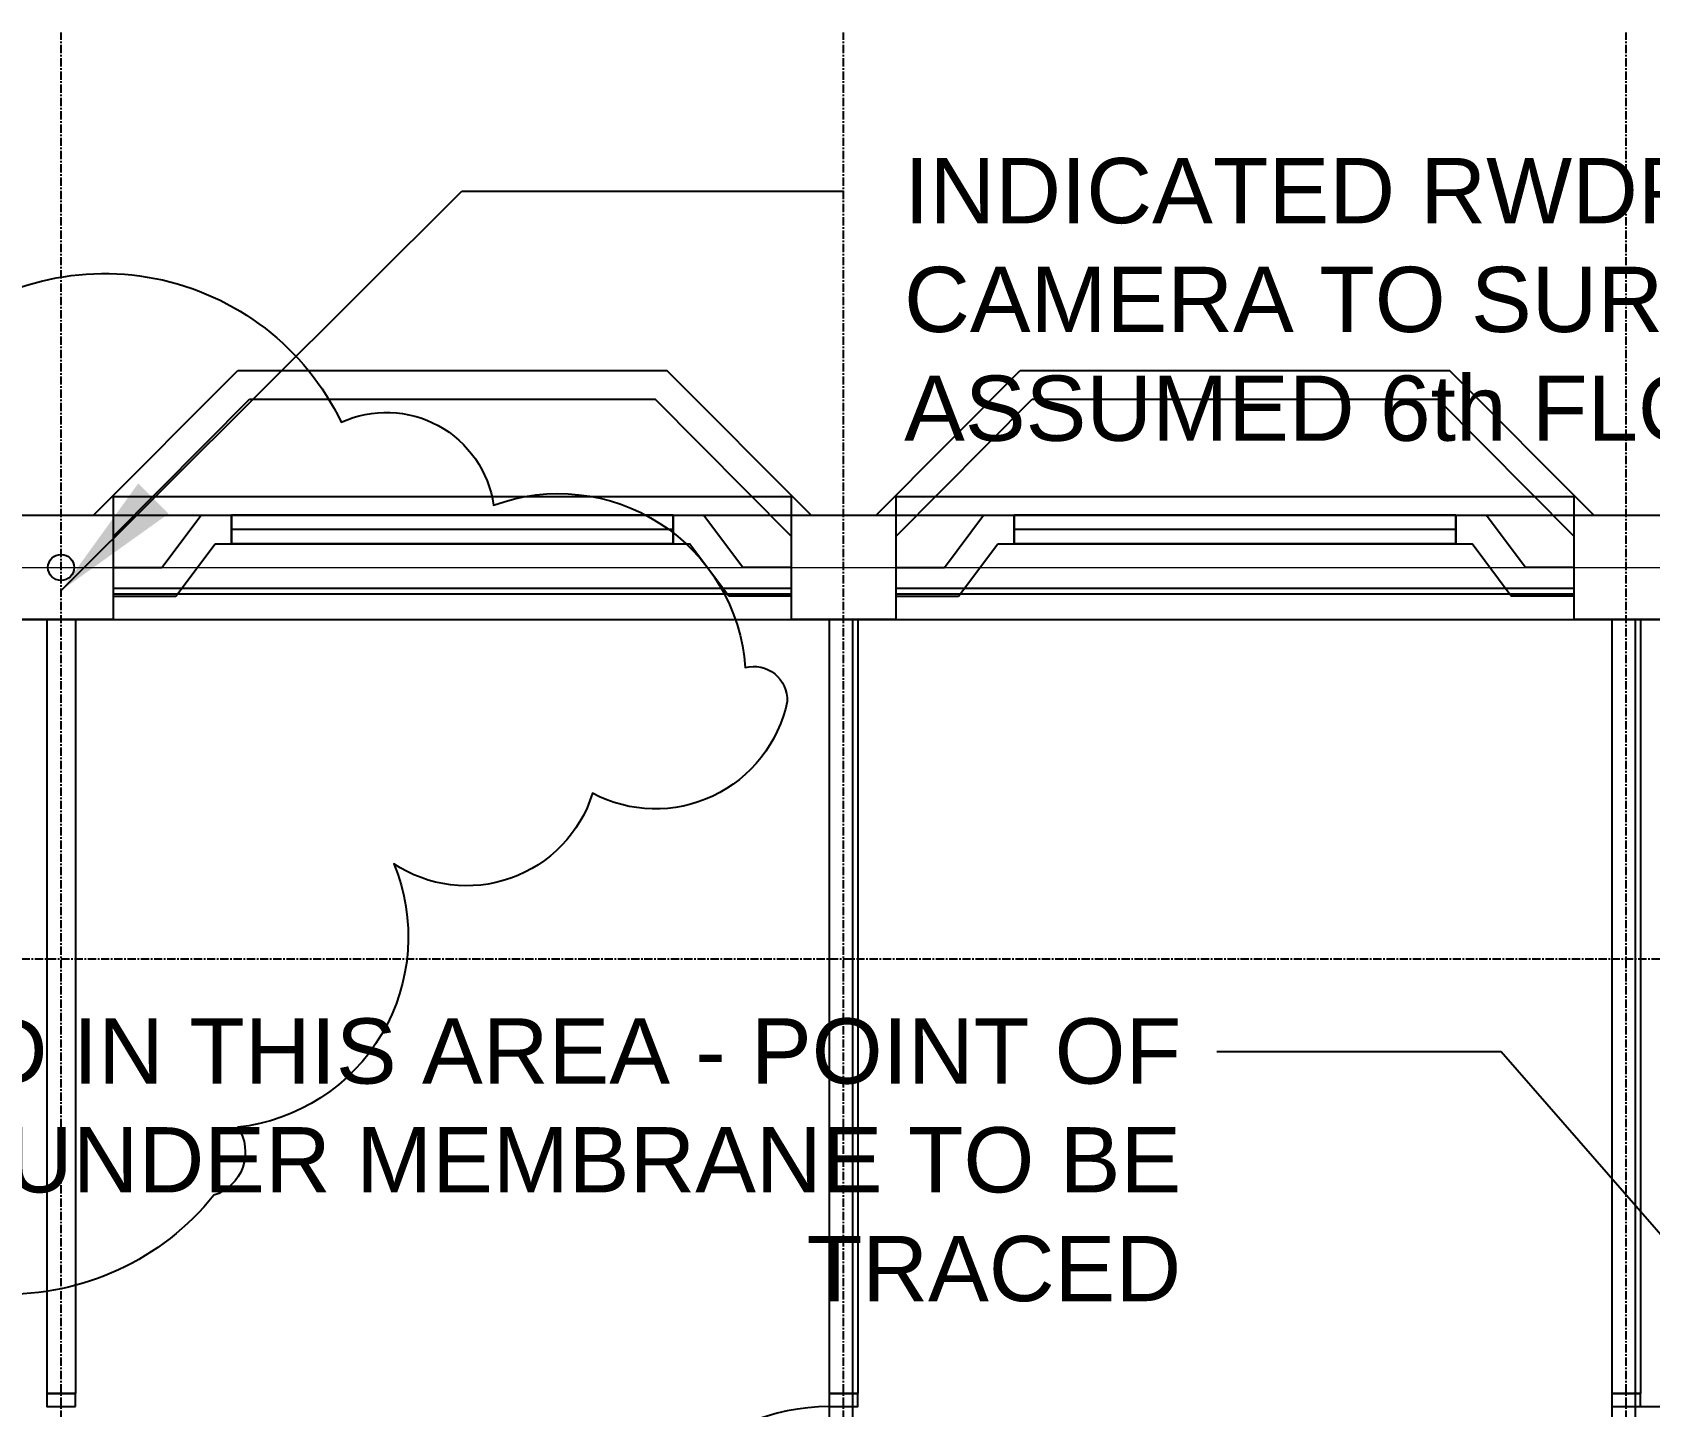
# Model space of a CAD drawing. Header units: millimetres. Extents: x -27283 to 30143, y -18440 to 22926.
# Drawn here: x -14643 to -8443, y 6561 to 11826 of the extents above; entities that cross this region are included whole.
import ezdxf

# ---------------------------------------------------------------- set-up
doc = ezdxf.new("R2010")
doc.units = ezdxf.units.MM
doc.linetypes.add('PCENTRE', pattern=[50.8, 31.75, -6.35, 6.35, -6.35])
doc.linetypes.add('PCENTRE2', pattern=[28.575, 19.05, -3.175, 3.175, -3.175])
for name, color, linetype in [('11th Floor - Doors Windows and Openings', 7, 'Continuous'), ('11th Floor - Structural Members', 7, 'Continuous'), ('11th Floor - Walls', 7, 'Continuous'), ('Boundaries_and_building_grids', 140, 'PCENTRE2'), ('Roof - Roofs', 7, 'Continuous'), ('Roof - Text and Leaders', 7, 'Continuous'), ('Sixth Floor - Doors Windows and Openings', 7, 'Continuous'), ('Sixth Floor - Structural Members', 7, 'Continuous'), ('Sixth Floor - Walls', 7, 'Continuous'), ('Tenth Floor - Doors Windows and Openings', 7, 'Continuous'), ('Tenth Floor - Structural Members', 7, 'Continuous'), ('Tenth Floor - Walls', 7, 'Continuous')]:
    doc.layers.add(name, color=color, linetype=linetype)
doc.styles.add('Arial1', font='arial.ttf')
doc.dimstyles.new('ISO-25', dxfattribs={"dimtxt": 2.5, "dimasz": 2.5, "dimexe": 1.25, "dimexo": 0.625, "dimtad": 1, "dimtxsty": 'Standard', "dimcen": 2.5, "dimadec": 0, "dimazin": 0, "dimtfac": 1, "dimtmove": 0, "dimatfit": 3, "dimfxl": 1, "dimarcsym": 0})

msp = doc.modelspace()

# ---------------------------------------------------------------- linework, layer by layer
at = {"layer": '11th Floor - Doors Windows and Openings', "color": 1, "linetype": 'Continuous'}
for p, q in [((-13879.6, 9865.7, 37950), (-13879.6, 9975.7, 37950)), ((-12186, 9975.7, 37950), (-13879.6, 9975.7, 37950)), ((-12186, 9920.7, 37950), (-13879.6, 9920.7, 37950)), ((-12186, 9865.7, 37950), (-12186, 9975.7, 37950)), ((-10879.6, 9865.7, 37950), (-10879.6, 9975.7, 37950)), ((-9186, 9975.7, 37950), (-10879.6, 9975.7, 37950)), ((-9186, 9920.7, 37950), (-10879.6, 9920.7, 37950)), ((-9186, 9865.7, 37950), (-9186, 9975.7, 37950)), ((-12186, 9865.7, 37950), (-13879.6, 9865.7, 37950)), ((-9186, 9865.7, 37950), (-10879.6, 9865.7, 37950))]:
    msp.add_line(p, q, dxfattribs=at)
at = {"layer": '11th Floor - Doors Windows and Openings', "color": 1, "linetype": 'Continuous', "lineweight": -3}
msp.add_line((-8477.8, 6560.7, 37950), (-7677.8, 6560.7, 37950), dxfattribs=at)
at = {"layer": '11th Floor - Doors Windows and Openings', "color": 1, "linetype": 'Continuous', "lineweight": -3, "elevation": 37950}
for points in [[(-11587.8, 6610.7), (-11587.8, 6560.7), (-11477.8, 6560.7), (-11477.8, 6610.7), (-11587.8, 6610.7)], [(-8477.8, 6560.7), (-8477.8, 6610.7), (-8587.8, 6610.7), (-8587.8, 6560.7), (-8477.8, 6560.7)]]:
    msp.add_lwpolyline(points, dxfattribs=at)
at = {"layer": '11th Floor - Doors Windows and Openings', "color": 1, "linetype": 'Continuous', "lineweight": -3}
for centre, start, end in [((-11587.8, 5760.7, 37950), 90, 180), ((-8477.8, 6560.7, 37950), 270, 0)]:
    msp.add_arc(centre, 800, start, end, dxfattribs=at)
at = {"layer": '11th Floor - Structural Members', "color": 5, "linetype": 'Continuous', "elevation": 37950}
for points in [[(-14332.8, 9575.7), (-14732.8, 9575.7), (-14732.8, 9975.7), (-14332.8, 9975.7), (-14332.8, 9575.7)], [(-11332.8, 9575.7), (-11732.8, 9575.7), (-11732.8, 9975.7), (-11332.8, 9975.7), (-11332.8, 9575.7)], [(-8332.8, 9575.7), (-8732.8, 9575.7), (-8732.8, 9975.7), (-8332.8, 9975.7), (-8332.8, 9575.7)]]:
    msp.add_lwpolyline(points, dxfattribs=at)
at = {"layer": '11th Floor - Structural Members', "color": 5, "linetype": 'Continuous', "lineweight": -3}
msp.add_circle((-14532.8, 9775.7, 34500), 50, dxfattribs=at)
at = {"layer": '11th Floor - Walls', "color": 3, "linetype": 'Continuous'}
for p, q in [((-14408.1, 9975.7, 37950), (-13855.6, 10530.7, 37950)), ((-13855.6, 10530.7, 37950), (-12210, 10530.7, 37950)), ((-11657.5, 9975.7, 37950), (-12210, 10530.7, 37950)), ((-11408.1, 9975.7, 37950), (-10855.6, 10530.7, 37950)), ((-10855.6, 10530.7, 37950), (-9210, 10530.7, 37950)), ((-8657.5, 9975.7, 37950), (-9210, 10530.7, 37950)), ((-14332.8, 9893.7, 37950), (-13810, 10420.7, 37950)), ((-13810, 10420.7, 37950), (-12255.6, 10420.7, 37950)), ((-11732.8, 9893.7, 37950), (-12255.6, 10420.7, 37950)), ((-11332.8, 9893.7, 37950), (-10810, 10420.7, 37950)), ((-10810, 10420.7, 37950), (-9255.6, 10420.7, 37950)), ((-8732.8, 9893.7, 37950), (-9255.6, 10420.7, 37950)), ((-14146.4, 9775.7, 37950), (-13996.1, 9975.7, 37950)), ((-13996.1, 9975.7, 37950), (-12069.5, 9975.7, 37950)), ((-13879.6, 9975.7, 37950), (-13879.6, 9865.7, 37950)), ((-12186, 9975.7, 37950), (-12186, 9865.7, 37950)), ((-11919.2, 9775.7, 37950), (-12069.5, 9975.7, 37950)), ((-11146.4, 9775.7, 37950), (-10996.1, 9975.7, 37950)), ((-10996.1, 9975.7, 37950), (-9069.5, 9975.7, 37950)), ((-10879.6, 9975.7, 37950), (-10879.6, 9865.7, 37950)), ((-9186, 9975.7, 37950), (-9186, 9865.7, 37950)), ((-8919.2, 9775.7, 37950), (-9069.5, 9975.7, 37950)), ((-14092.3, 9665.7, 37950), (-13942.1, 9865.7, 37950)), ((-13942.1, 9865.7, 37950), (-12123.5, 9865.7, 37950)), ((-11973.3, 9665.7, 37950), (-12123.5, 9865.7, 37950)), ((-11092.3, 9665.7, 37950), (-10942.1, 9865.7, 37950)), ((-10942.1, 9865.7, 37950), (-9123.5, 9865.7, 37950)), ((-8973.3, 9665.7, 37950), (-9123.5, 9865.7, 37950)), ((-14332.8, 9775.7, 37950), (-14146.4, 9775.7, 37950)), ((-11732.8, 9775.7, 37950), (-11919.2, 9775.7, 37950)), ((-11332.8, 9775.7, 37950), (-11146.4, 9775.7, 37950)), ((-8732.8, 9775.7, 37950), (-8919.2, 9775.7, 37950)), ((-14332.8, 9665.7, 37950), (-14092.3, 9665.7, 37950)), ((-11732.8, 9665.7, 37950), (-11973.3, 9665.7, 37950)), ((-11332.8, 9665.7, 37950), (-11092.3, 9665.7, 37950)), ((-8732.8, 9665.7, 37950), (-8973.3, 9665.7, 37950))]:
    msp.add_line(p, q, dxfattribs=at)
at = {"layer": '11th Floor - Walls', "color": 2, "linetype": 'Continuous'}
for p, q in [((-11587.8, 9575.7, 37950), (-11587.8, 6610.7, 37950)), ((-11477.8, 9575.7, 37950), (-11587.8, 9575.7, 37950)), ((-11477.8, 9575.7, 37950), (-11477.8, 6610.7, 37950)), ((-8587.8, 9575.7, 37950), (-8587.8, 6610.7, 37950)), ((-8477.8, 9575.7, 37950), (-8587.8, 9575.7, 37950)), ((-8477.8, 9575.7, 37950), (-8477.8, 6610.7, 37950)), ((-11587.8, 6610.7, 37950), (-11477.8, 6610.7, 37950)), ((-8477.8, 6610.7, 37950), (-8587.8, 6610.7, 37950))]:
    msp.add_line(p, q, dxfattribs=at)
at = {"layer": 'Boundaries_and_building_grids', "color": 140, "linetype": 'PCENTRE', "lineweight": -3}
for p, q in [((-14532.8, -11774.3), (-14532.8, 11825.7)), ((-11532.8, -11774.3), (-11532.8, 11825.7)), ((-8532.8, -11774.3), (-8532.8, 11825.7)), ((-27282.8, 8275.7), (25217.2, 8275.7))]:
    msp.add_line(p, q, dxfattribs=at)
at = {"layer": 'Boundaries_and_building_grids', "color": 4, "linetype": 'Continuous', "lineweight": 0}
msp.add_xline((-26402.2, 9775.7), (1, 0), dxfattribs=at)
at = {"layer": 'Roof - Roofs', "color": 3, "linetype": 'Continuous', "lineweight": -3}
for p, q in [((-25232.8, 9975.7, 42250), (23167.2, 9975.7, 42250)), ((-24832.8, 9575.7, 42250), (22767.2, 9575.7, 42250))]:
    msp.add_line(p, q, dxfattribs=at)
at = {"layer": 'Roof - Roofs', "color": 4, "linetype": 'Continuous', "lineweight": -3}
msp.add_circle((-14532.8, 9775.7, 42250), 50, dxfattribs=at)
at = {"layer": 'Roof - Text and Leaders', "color": 20, "linetype": 'Continuous', "lineweight": -3, "elevation": 42250}
msp.add_lwpolyline([(-13947.4, 7370.7, -0.5), (-15561, 7420.2, -0.5), (-15704.2, 7497.2, -0.5), (-15590.6, 9110.5, -0.5), (-15450.6, 9803.5, -0.5), (-15099.3, 10601.3, -0.5), (-15042.3, 10642, -0.5), (-13458.5, 10332.4, -0.5), (-12874.4, 10014, -0.5), (-11909.8, 9392.7, -0.5), (-11749.3, 9262.6, -0.5), (-12495.5, 8910.4, -0.5), (-13257.6, 8640.8, -0.5), (-13855.3, 7631.2, -0.5)], format="xyb", close=True, dxfattribs=at)
at = {"layer": 'Sixth Floor - Doors Windows and Openings', "color": 1, "linetype": 'Continuous', "lineweight": -3}
for p, q in [((-11732.8, 9694.9, 20700), (-14332.8, 9694.9, 20700)), ((-14332.8, 9674.9, 20700), (-11732.8, 9674.9, 20700)), ((-8732.8, 9694.9, 20700), (-11332.8, 9694.9, 20700)), ((-11332.8, 9674.9, 20700), (-8732.8, 9674.9, 20700))]:
    msp.add_line(p, q, dxfattribs=at)
at = {"layer": 'Sixth Floor - Doors Windows and Openings', "color": 1, "linetype": 'Continuous', "lineweight": -3, "elevation": 20700}
for points in [[(-11732.8, 10045.7), (-14332.8, 10045.7), (-14332.8, 9575.7), (-11732.8, 9575.7), (-11732.8, 10045.7)], [(-8732.8, 10045.7), (-11332.8, 10045.7), (-11332.8, 9575.7), (-8732.8, 9575.7), (-8732.8, 10045.7)]]:
    msp.add_lwpolyline(points, dxfattribs=at)
at = {"layer": 'Sixth Floor - Structural Members', "color": 5, "linetype": 'Continuous', "elevation": 20700}
for points in [[(-14332.8, 9575.7), (-14732.8, 9575.7), (-14732.8, 9975.7), (-14332.8, 9975.7), (-14332.8, 9575.7)], [(-11332.8, 9575.7), (-11732.8, 9575.7), (-11732.8, 9975.7), (-11332.8, 9975.7), (-11332.8, 9575.7)], [(-8332.8, 9575.7), (-8732.8, 9575.7), (-8732.8, 9975.7), (-8332.8, 9975.7), (-8332.8, 9575.7)]]:
    msp.add_lwpolyline(points, dxfattribs=at)
at = {"layer": 'Sixth Floor - Structural Members', "color": 5, "linetype": 'Continuous', "lineweight": -3}
msp.add_circle((-14532.8, 9775.7, 20700), 50, dxfattribs=at)
at = {"layer": 'Sixth Floor - Walls', "color": 2, "linetype": 'Continuous', "lineweight": -3}
for p, q in [((-11587.8, 9575.7, 20700), (-11587.8, 4690.9, 20700)), ((-11497.8, 4690.9, 20700), (-11497.8, 9575.7, 20700)), ((-8587.8, 9575.7, 20700), (-8587.8, 6347.5, 20700)), ((-8497.8, 6347.5, 20700), (-8497.8, 9575.7, 20700))]:
    msp.add_line(p, q, dxfattribs=at)
at = {"layer": 'Tenth Floor - Doors Windows and Openings', "color": 1, "linetype": 'Continuous'}
for p, q in [((-11732.8, 9694.9, 34500), (-14332.8, 9694.9, 34500)), ((-14332.8, 9674.9, 34500), (-11732.8, 9674.9, 34500)), ((-8732.8, 9694.9, 34500), (-11332.8, 9694.9, 34500)), ((-11332.8, 9674.9, 34500), (-8732.8, 9674.9, 34500))]:
    msp.add_line(p, q, dxfattribs=at)
at = {"layer": 'Tenth Floor - Doors Windows and Openings', "color": 1, "linetype": 'Continuous', "elevation": 34500}
for points in [[(-11732.8, 10045.7), (-14332.8, 10045.7), (-14332.8, 9575.7), (-11732.8, 9575.7), (-11732.8, 10045.7)], [(-8732.8, 10045.7), (-11332.8, 10045.7), (-11332.8, 9575.7), (-8732.8, 9575.7), (-8732.8, 10045.7)]]:
    msp.add_lwpolyline(points, dxfattribs=at)
at = {"layer": 'Tenth Floor - Doors Windows and Openings', "color": 1, "linetype": 'Continuous', "lineweight": -3, "elevation": 34500}
for points in [[(-14477.8, 6560.7), (-14477.8, 6610.7), (-14587.8, 6610.7), (-14587.8, 6560.7), (-14477.8, 6560.7)], [(-11477.8, 6560.7), (-11477.8, 6610.7), (-11587.8, 6610.7), (-11587.8, 6560.7), (-11477.8, 6560.7)], [(-8477.8, 6560.7), (-8477.8, 6610.7), (-8587.8, 6610.7), (-8587.8, 6560.7), (-8477.8, 6560.7)]]:
    msp.add_lwpolyline(points, dxfattribs=at)
at = {"layer": 'Tenth Floor - Structural Members', "color": 5, "linetype": 'Continuous', "elevation": 34500}
for points in [[(-14332.8, 9575.7), (-14732.8, 9575.7), (-14732.8, 9975.7), (-14332.8, 9975.7), (-14332.8, 9575.7)], [(-11332.8, 9575.7), (-11732.8, 9575.7), (-11732.8, 9975.7), (-11332.8, 9975.7), (-11332.8, 9575.7)], [(-8332.8, 9575.7), (-8732.8, 9575.7), (-8732.8, 9975.7), (-8332.8, 9975.7), (-8332.8, 9575.7)]]:
    msp.add_lwpolyline(points, dxfattribs=at)
at = {"layer": 'Tenth Floor - Structural Members', "color": 5, "linetype": 'Continuous', "lineweight": -3}
msp.add_circle((-14532.8, 9775.7, 34500), 50, dxfattribs=at)
msp.add_circle((-14532.8, 9775.7, 34500), 50, dxfattribs=at)
at = {"layer": 'Tenth Floor - Walls', "color": 2, "linetype": 'Continuous', "lineweight": -3}
for p, q in [((-14587.8, 9575.7, 34500), (-14587.8, 6610.7, 34500)), ((-14477.8, 9575.7, 34500), (-14587.8, 9575.7, 34500)), ((-14477.8, 9575.7, 34500), (-14477.8, 6610.7, 34500)), ((-11587.8, 9575.7, 34500), (-11587.8, 6610.7, 34500)), ((-11477.8, 9575.7, 34500), (-11587.8, 9575.7, 34500)), ((-11477.8, 9575.7, 34500), (-11477.8, 6610.7, 34500)), ((-8477.8, 9575.7, 34500), (-8587.8, 9575.7, 34500)), ((-8587.8, 9575.7, 34500), (-8587.8, 6610.7, 34500)), ((-8477.8, 9575.7, 34500), (-8587.8, 9575.7, 34500)), ((-8477.8, 9575.7, 34500), (-8477.8, 6610.7, 34500)), ((-14587.8, 6610.7, 34500), (-14477.8, 6610.7, 34500)), ((-11587.8, 6610.7, 34500), (-11477.8, 6610.7, 34500)), ((-8587.8, 6610.7, 34500), (-8477.8, 6610.7, 34500))]:
    msp.add_line(p, q, dxfattribs=at)

# ---------------------------------------------------------------- texts
at = {"layer": 'Roof - Text and Leaders', "color": 2, "linetype": 'Continuous', "char_height": 250, "style": 'Arial1'}
for s, insert, width, attachment_point in [('INDICATED RWDP IS TO BE SURVEYED WITH A CAMERA TO SURVEY INTERNAL OBSTRUCTIONS - ASSUMED 6th FLOOR A/C PIPE', (-11301, 11344.4, 42250), 9136.611, 1), ('WATERPROOFING FAILED IN THIS AREA - POINT OF INGRESS FOR WATER UNDER MEMBRANE TO BE TRACED', (-10238.9, 8048.2, 42250), 8813.897, 3)]:
    msp.add_mtext(s, dxfattribs=dict(at, insert=insert, width=width, attachment_point=attachment_point))

# ---------------------------------------------------------------- leaders
at = {"layer": 'Roof - Text and Leaders', "color": 3, "linetype": 'Continuous', "lineweight": -3}
for points in [[(-14532.8, 9686.9, 42250), (-12996.5, 11217.4, 42250), (-11532.8, 11217.4, 42250)], [(-7205.5, 5850.2, 42250), (-9011.9, 7919.8, 42250), (-10101.6, 7919.8, 42250)]]:
    msp.add_leader(points, dimstyle='ISO-25', override={"dimscale": 1, "dimasz": 500, "dimclrd": 1}, dxfattribs=at)

doc.saveas('drawing.dxf')
